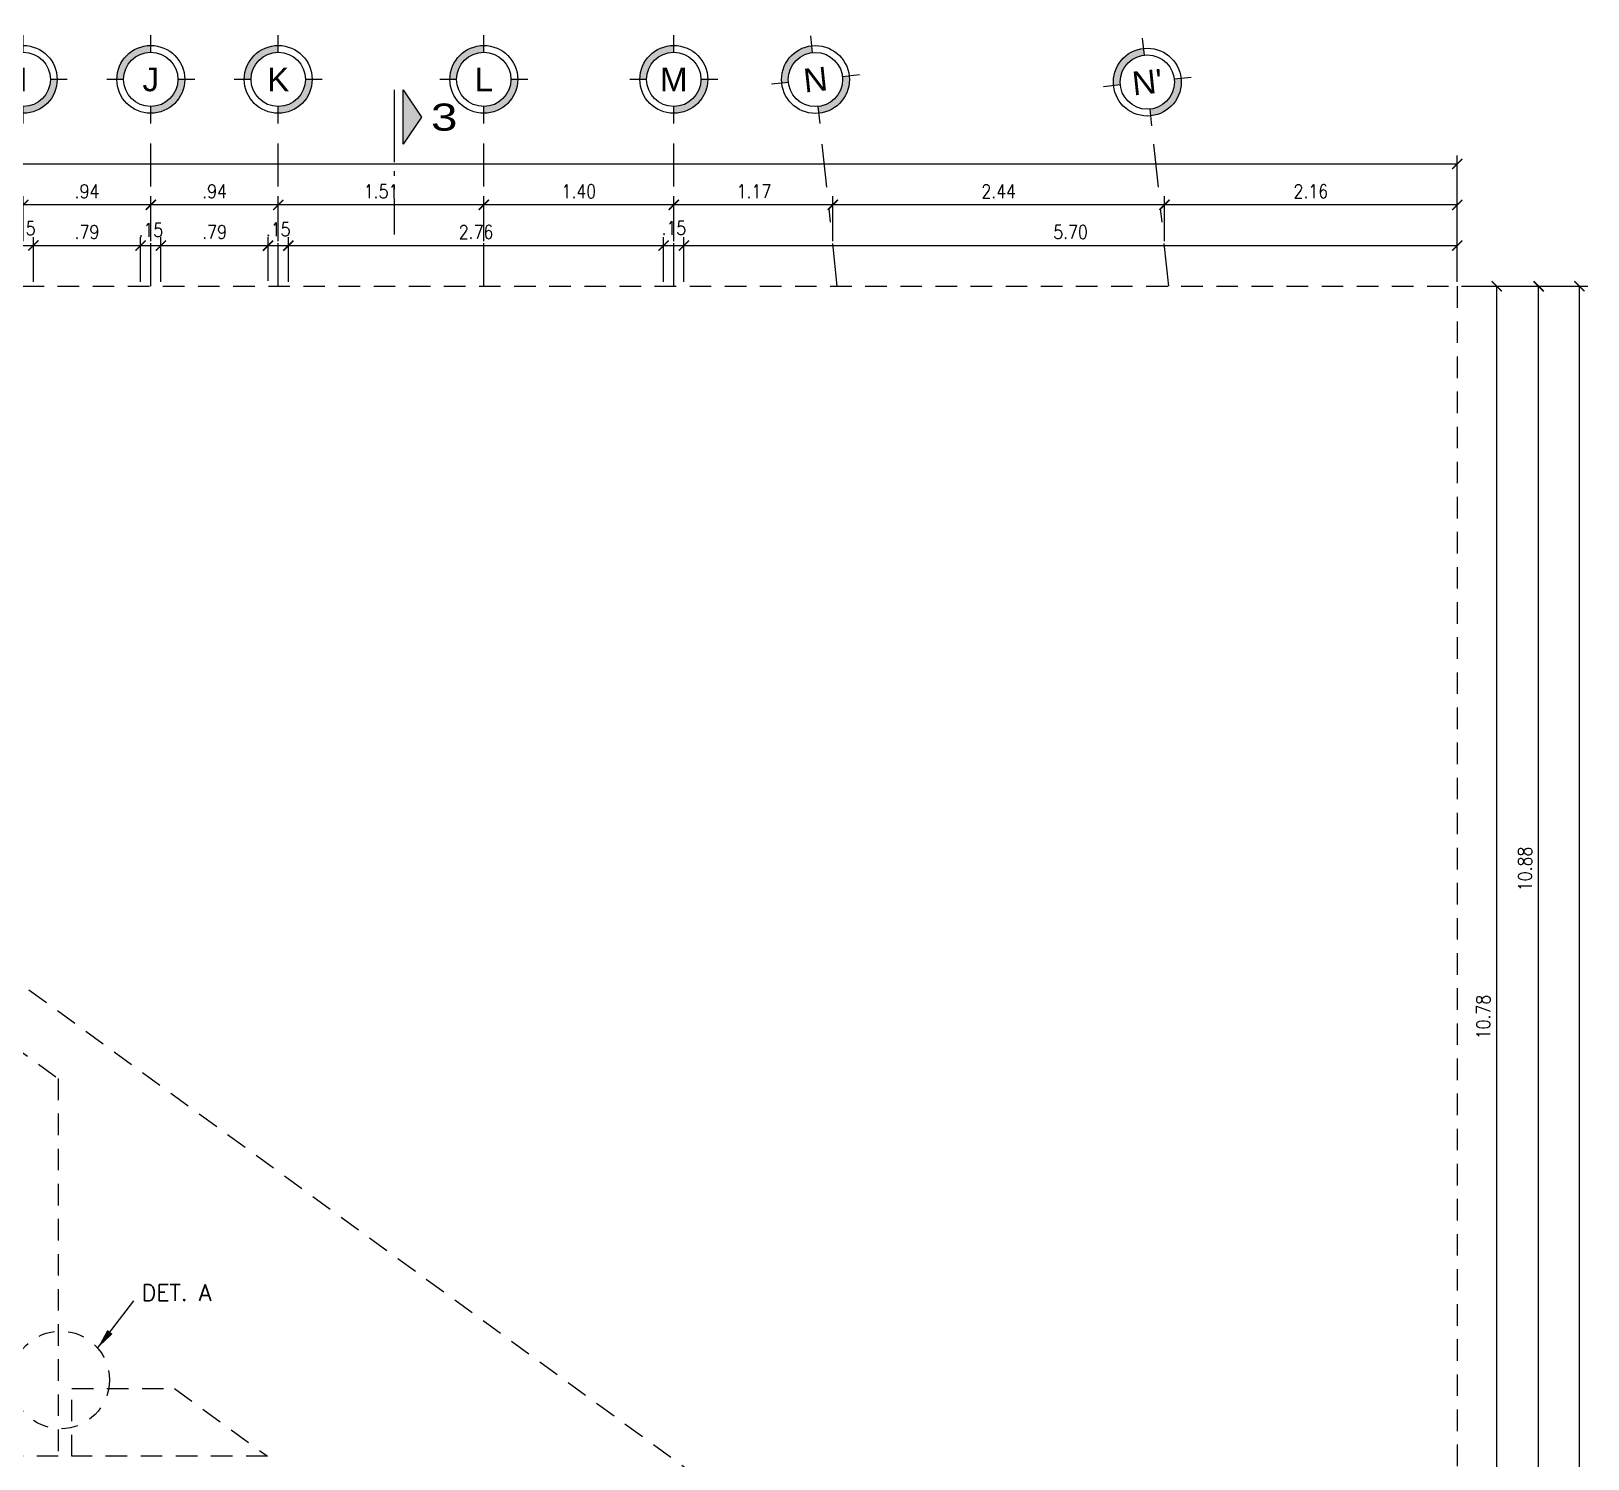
# Model space of a CAD drawing. Header units: millimetres. Extents: x -2.2 to 45.5, y -6.4 to 21.6.
# Drawn here: x 15.25 to 26.72, y 11.03 to 21.55 of the extents above; entities that cross this region are included whole.
import ezdxf
from ezdxf.enums import TextEntityAlignment as Align

# ---------------------------------------------------------------- set-up
doc = ezdxf.new("R2010")
doc.units = ezdxf.units.MM
doc.header["$LTSCALE"] = 0.05
doc.linetypes.add('DASHDOT2', pattern=[12.7, 6.35, -3.175, 0, -3.175])
doc.linetypes.add('HIDDEN2', pattern=[4.7625, 3.175, -1.5875])
for name, color, linetype in [('ACOTADO', 2, 'Continuous'), ('CANT_INVIS', 2, 'HIDDEN2'), ('EJES', 1, 'DASHDOT2'), ('PLANTA BAJA$0$PRETIL', 2, 'HIDDEN2'), ('TXT_IND', 2, 'Continuous')]:
    doc.layers.add(name, color=color, linetype=linetype)
doc.styles.add('ACOTAMIENTOS', font='romans.shx', dxfattribs={"width": 0.85})
doc.styles.add('ARIAL', font='arial.ttf')
doc.styles.get("Standard").update_dxf_attribs({"font": 'romans.shx'})
doc.dimstyles.new('ACOTA_50', dxfattribs={"dimscale": 0.05, "dimtxt": 2, "dimasz": 1.5, "dimexe": 1.25, "dimexo": 0.625, "dimgap": 1, "dimtad": 1, "dimzin": 4, "dimdsep": 46, "dimtxsty": 'ACOTAMIENTOS', "dimblk1": 'ARCHTICK', "dimblk2": 'ARCHTICK', "dimsah": 1, "dimcen": 1.5, "dimclrd": 1, "dimclre": 1, "dimclrt": 256, "dimadec": 0, "dimazin": 0, "dimtfac": 1, "dimtofl": 0, "dimtmove": 2, "dimatfit": 3, "dimfxl": 0, "dimtolj": 1, "dimtzin": 0, "dimarcsym": 0})

# ---------------------------------------------------------------- blocks, each defined once
blk = doc.blocks.new('EJE')
at = {"layer": 'EJES', "linetype": 'Continuous'}
for points in [[(-0.25, 0), (-0.2, 0, -0.414214), (0, 0.2), (0, 0.25, 0.414214)], [(0.25, 0), (0.2, 0, -0.414214), (0, -0.2), (0, -0.25, 0.414214)]]:
    blk.add_hatch(color=256, dxfattribs=at).paths.add_polyline_path(points)
at = {"layer": 'EJES', "color": 1, "linetype": 'Continuous'}
for p, q in [((0, 0.2), (0, 0.325)), ((-0.2, 0), (-0.325, 0)), ((0.325, 0), (0.2, 0)), ((0, -0.325), (0, -0.2))]:
    blk.add_line(p, q, dxfattribs=at)
at = {"layer": 'EJES', "color": 3, "linetype": 'Continuous'}
for radius in [0.25, 0.2]:
    blk.add_circle((0, 0), radius, dxfattribs=at)
at = {"layer": 'EJES', "color": 4, "linetype": 'Continuous', "style": 'ARIAL'}
blk.add_attdef('EJE', text='', height=0.175, dxfattribs=at).set_placement((0, 0), align=Align.MIDDLE_CENTER)
blk = doc.blocks.new('_ARCHTICK')
at = {"color": 0, "linetype": 'ByBlock', "const_width": 0.15}
blk.add_lwpolyline([(-0.5, -0.5), (0.5, 0.5)], dxfattribs=at)
blk = doc.blocks.new('*D29')
at = {"layer": 'ACOTADO', "color": 1, "lineweight": -2}
for p, q in [((23.599, 20.006), (23.599, 20.336)), ((25.756, 20.005), (25.756, 20.336)), ((25.756, 20.273), (23.599, 20.273))]:
    blk.add_line(p, q, dxfattribs=at)
at = {"layer": 'DEFPOINTS', "color": 0}
for p in [(23.599, 20.273), (23.599, 19.975), (25.756, 19.973)]:
    blk.add_point(p, dxfattribs=at)
at = {"layer": 'ACOTADO', "color": 1, "lineweight": -2, "xscale": 0.07500000000000001, "yscale": 0.07500000000000001, "zscale": 0.07500000000000001, "rotation": 180}
blk.add_blockref('_ARCHTICK', (23.599, 20.273), dxfattribs=at)
at = {"layer": 'ACOTADO', "color": 1, "lineweight": -2, "xscale": 0.07500000000000001, "yscale": 0.07500000000000001, "zscale": 0.07500000000000001}
blk.add_blockref('_ARCHTICK', (25.756, 20.273), dxfattribs=at)
at = {"layer": 'ACOTADO', "insert": (24.677, 20.373), "char_height": 0.1, "attachment_point": 5, "style": 'ACOTAMIENTOS'}
blk.add_mtext('\\A1;2.16', dxfattribs=at)
blk = doc.blocks.new('*D30')
at = {"layer": 'ACOTADO', "color": 1, "lineweight": -2}
for p, q in [((21.155, 20.006), (21.155, 20.336)), ((23.599, 20.006), (23.599, 20.336)), ((23.599, 20.273), (21.155, 20.273))]:
    blk.add_line(p, q, dxfattribs=at)
at = {"layer": 'DEFPOINTS', "color": 0}
for p in [(21.155, 20.273), (21.155, 19.975), (23.599, 19.975)]:
    blk.add_point(p, dxfattribs=at)
at = {"layer": 'ACOTADO', "color": 1, "lineweight": -2, "xscale": 0.07500000000000001, "yscale": 0.07500000000000001, "zscale": 0.07500000000000001, "rotation": 180}
blk.add_blockref('_ARCHTICK', (21.155, 20.273), dxfattribs=at)
at = {"layer": 'ACOTADO', "color": 1, "lineweight": -2, "xscale": 0.07500000000000001, "yscale": 0.07500000000000001, "zscale": 0.07500000000000001}
blk.add_blockref('_ARCHTICK', (23.599, 20.273), dxfattribs=at)
at = {"layer": 'ACOTADO', "insert": (22.377, 20.373), "char_height": 0.1, "attachment_point": 5, "style": 'ACOTAMIENTOS'}
blk.add_mtext('\\A1;2.44', dxfattribs=at)
blk = doc.blocks.new('*D31')
at = {"layer": 'ACOTADO', "color": 1, "lineweight": -2}
for p, q in [((19.983, 20.005), (19.983, 20.336)), ((21.155, 20.006), (21.155, 20.336)), ((21.155, 20.273), (19.983, 20.273))]:
    blk.add_line(p, q, dxfattribs=at)
at = {"layer": 'DEFPOINTS', "color": 0}
for p in [(19.983, 20.273), (19.983, 19.973), (21.155, 19.975)]:
    blk.add_point(p, dxfattribs=at)
at = {"layer": 'ACOTADO', "color": 1, "lineweight": -2, "xscale": 0.07500000000000001, "yscale": 0.07500000000000001, "zscale": 0.07500000000000001, "rotation": 180}
blk.add_blockref('_ARCHTICK', (19.983, 20.273), dxfattribs=at)
at = {"layer": 'ACOTADO', "color": 1, "lineweight": -2, "xscale": 0.07500000000000001, "yscale": 0.07500000000000001, "zscale": 0.07500000000000001}
blk.add_blockref('_ARCHTICK', (21.155, 20.273), dxfattribs=at)
at = {"layer": 'ACOTADO', "insert": (20.574, 20.373), "char_height": 0.1, "attachment_point": 5, "style": 'ACOTAMIENTOS'}
blk.add_mtext('\\A1;1.17', dxfattribs=at)
blk = doc.blocks.new('*D32')
at = {"layer": 'ACOTADO', "color": 1, "lineweight": -2}
for p, q in [((18.583, 20.005), (18.583, 20.336)), ((19.983, 20.005), (19.983, 20.336)), ((19.983, 20.273), (18.583, 20.273))]:
    blk.add_line(p, q, dxfattribs=at)
at = {"layer": 'DEFPOINTS', "color": 0}
for p in [(18.583, 20.273), (18.583, 19.973), (19.983, 19.973)]:
    blk.add_point(p, dxfattribs=at)
at = {"layer": 'ACOTADO', "color": 1, "lineweight": -2, "xscale": 0.07500000000000001, "yscale": 0.07500000000000001, "zscale": 0.07500000000000001, "rotation": 180}
blk.add_blockref('_ARCHTICK', (18.583, 20.273), dxfattribs=at)
at = {"layer": 'ACOTADO', "color": 1, "lineweight": -2, "xscale": 0.07500000000000001, "yscale": 0.07500000000000001, "zscale": 0.07500000000000001}
blk.add_blockref('_ARCHTICK', (19.983, 20.273), dxfattribs=at)
at = {"layer": 'ACOTADO', "insert": (19.283, 20.373), "char_height": 0.1, "attachment_point": 5, "style": 'ACOTAMIENTOS'}
blk.add_mtext('\\A1;1.40', dxfattribs=at)
blk = doc.blocks.new('*D33')
at = {"layer": 'ACOTADO', "color": 1, "lineweight": -2}
for p, q in [((17.068, 20.005), (17.068, 20.336)), ((18.583, 20.005), (18.583, 20.336)), ((18.583, 20.273), (17.068, 20.273))]:
    blk.add_line(p, q, dxfattribs=at)
at = {"layer": 'DEFPOINTS', "color": 0}
for p in [(17.068, 20.273), (17.068, 19.973), (18.583, 19.973)]:
    blk.add_point(p, dxfattribs=at)
at = {"layer": 'ACOTADO', "color": 1, "lineweight": -2, "xscale": 0.07500000000000001, "yscale": 0.07500000000000001, "zscale": 0.07500000000000001, "rotation": 180}
blk.add_blockref('_ARCHTICK', (17.068, 20.273), dxfattribs=at)
at = {"layer": 'ACOTADO', "color": 1, "lineweight": -2, "xscale": 0.07500000000000001, "yscale": 0.07500000000000001, "zscale": 0.07500000000000001}
blk.add_blockref('_ARCHTICK', (18.583, 20.273), dxfattribs=at)
at = {"layer": 'ACOTADO', "insert": (17.826, 20.373), "char_height": 0.1, "attachment_point": 5, "style": 'ACOTAMIENTOS'}
blk.add_mtext('\\A1;1.51', dxfattribs=at)
blk = doc.blocks.new('*D34')
at = {"layer": 'ACOTADO', "color": 1, "lineweight": -2}
for p, q in [((16.129, 20.005), (16.129, 20.336)), ((17.068, 20.005), (17.068, 20.336)), ((17.068, 20.273), (16.129, 20.273))]:
    blk.add_line(p, q, dxfattribs=at)
at = {"layer": 'DEFPOINTS', "color": 0}
for p in [(16.129, 20.273), (16.129, 19.973), (17.068, 19.973)]:
    blk.add_point(p, dxfattribs=at)
at = {"layer": 'ACOTADO', "color": 1, "lineweight": -2, "xscale": 0.07500000000000001, "yscale": 0.07500000000000001, "zscale": 0.07500000000000001, "rotation": 180}
blk.add_blockref('_ARCHTICK', (16.129, 20.273), dxfattribs=at)
at = {"layer": 'ACOTADO', "color": 1, "lineweight": -2, "xscale": 0.07500000000000001, "yscale": 0.07500000000000001, "zscale": 0.07500000000000001}
blk.add_blockref('_ARCHTICK', (17.068, 20.273), dxfattribs=at)
at = {"layer": 'ACOTADO', "insert": (16.599, 20.373), "char_height": 0.1, "attachment_point": 5, "style": 'ACOTAMIENTOS'}
blk.add_mtext('\\A1;.94', dxfattribs=at)
blk = doc.blocks.new('*D35')
at = {"layer": 'ACOTADO', "color": 1, "lineweight": -2}
for p, q in [((15.189, 20.005), (15.189, 20.336)), ((16.129, 20.005), (16.129, 20.336)), ((16.129, 20.273), (15.189, 20.273))]:
    blk.add_line(p, q, dxfattribs=at)
at = {"layer": 'DEFPOINTS', "color": 0}
for p in [(15.189, 20.273), (15.189, 19.973), (16.129, 19.973)]:
    blk.add_point(p, dxfattribs=at)
at = {"layer": 'ACOTADO', "color": 1, "lineweight": -2, "xscale": 0.07500000000000001, "yscale": 0.07500000000000001, "zscale": 0.07500000000000001, "rotation": 180}
blk.add_blockref('_ARCHTICK', (15.189, 20.273), dxfattribs=at)
at = {"layer": 'ACOTADO', "color": 1, "lineweight": -2, "xscale": 0.07500000000000001, "yscale": 0.07500000000000001, "zscale": 0.07500000000000001}
blk.add_blockref('_ARCHTICK', (16.129, 20.273), dxfattribs=at)
at = {"layer": 'ACOTADO', "insert": (15.659, 20.373), "char_height": 0.1, "attachment_point": 5, "style": 'ACOTAMIENTOS'}
blk.add_mtext('\\A1;.94', dxfattribs=at)
blk = doc.blocks.new('*D55')
at = {"layer": 'ACOTADO', "color": 1, "lineweight": -2}
for p, q in [((-0.341, 20.306), (-0.341, 20.638)), ((-0.341, 20.575), (25.756, 20.575)), ((25.756, 20.305), (25.756, 20.638))]:
    blk.add_line(p, q, dxfattribs=at)
at = {"layer": 'DEFPOINTS', "color": 0}
for p in [(25.756, 20.575), (-0.341, 20.275), (25.756, 20.273)]:
    blk.add_point(p, dxfattribs=at)
at = {"layer": 'ACOTADO', "color": 1, "lineweight": -2, "xscale": 0.07500000000000001, "yscale": 0.07500000000000001, "zscale": 0.07500000000000001, "rotation": 180}
blk.add_blockref('_ARCHTICK', (-0.341, 20.575), dxfattribs=at)
at = {"layer": 'ACOTADO', "color": 1, "lineweight": -2, "xscale": 0.07500000000000001, "yscale": 0.07500000000000001, "zscale": 0.07500000000000001}
blk.add_blockref('_ARCHTICK', (25.756, 20.575), dxfattribs=at)
at = {"layer": 'ACOTADO', "insert": (13.118, 20.698), "char_height": 0.1, "attachment_point": 5, "style": 'ACOTAMIENTOS'}
blk.add_mtext('\\A1;26.10', dxfattribs=at)
blk = doc.blocks.new('*D58')
at = {"layer": 'ACOTADO', "color": 1, "lineweight": -2}
for p, q in [((26.387, 19.673), (26.719, 19.673)), ((26.656, -0.075), (26.656, 19.673)), ((26.387, -0.075), (26.719, -0.075))]:
    blk.add_line(p, q, dxfattribs=at)
at = {"layer": 'DEFPOINTS', "color": 0}
for p in [(26.356, 19.673), (26.656, 19.673), (26.356, -0.075)]:
    blk.add_point(p, dxfattribs=at)
at = {"layer": 'ACOTADO', "color": 1, "lineweight": -2, "xscale": 0.07500000000000001, "yscale": 0.07500000000000001, "zscale": 0.07500000000000001}
for p, rotation in [((26.656, 19.673), 90), ((26.656, -0.075), 270)]:
    blk.add_blockref('_ARCHTICK', p, dxfattribs=dict(at, rotation=rotation))
at = {"layer": 'ACOTADO', "insert": (26.556, 3.868), "char_height": 0.1, "attachment_point": 5, "rotation": 90, "style": 'ACOTAMIENTOS'}
blk.add_mtext('\\A1;19.75', dxfattribs=at)
blk = doc.blocks.new('*D76')
at = {"layer": 'ACOTADO', "color": 1, "lineweight": -2}
for p, q in [((26.087, 19.673), (26.419, 19.673)), ((26.356, 8.79), (26.356, 19.673)), ((26.087, 8.79), (26.419, 8.79))]:
    blk.add_line(p, q, dxfattribs=at)
at = {"layer": 'DEFPOINTS', "color": 0}
for p in [(26.056, 19.673), (26.356, 19.673), (26.056, 8.79)]:
    blk.add_point(p, dxfattribs=at)
at = {"layer": 'ACOTADO', "color": 1, "lineweight": -2, "xscale": 0.07500000000000001, "yscale": 0.07500000000000001, "zscale": 0.07500000000000001}
for p, rotation in [((26.356, 19.673), 90), ((26.356, 8.79), 270)]:
    blk.add_blockref('_ARCHTICK', p, dxfattribs=dict(at, rotation=rotation))
at = {"layer": 'ACOTADO', "insert": (26.256, 15.378), "char_height": 0.1, "attachment_point": 5, "rotation": 90, "style": 'ACOTAMIENTOS'}
blk.add_mtext('\\A1;10.88', dxfattribs=at)
blk = doc.blocks.new('CORTE')
at = {"layer": 'TXT_IND'}
blk.add_hatch(color=7, dxfattribs=at).paths.add_polyline_path([(-0.8, 0.05), (-0.5, 0.05), (-0.65, 0.15)])
at = {"layer": 'TXT_IND', "color": 7}
for p, q in [((-0.8, 0), (-0.4, 0)), ((-0.35, 0), (-0.325, 0)), ((-0.275, 0), (-0.25, 0)), ((-0.2, 0), (0, 0))]:
    blk.add_line(p, q, dxfattribs=at)
blk.add_lwpolyline([(-0.8, 0.05), (-0.65, 0.15), (-0.5, 0.05)], close=True, dxfattribs=at)
at = {"layer": 'TXT_IND', "color": 7, "style": 'ARIAL', "text_generation_flag": 6, "width": 1.25}
blk.add_attdef('1', text='', height=0.15, rotation=180, dxfattribs=at).set_placement((-0.65, 0.275), align=Align.MIDDLE_CENTER)
blk = doc.blocks.new('*D239')
at = {"layer": 'ACOTADO', "color": 1, "lineweight": -2}
for p, q in [((15.114, 19.705), (15.114, 20.036)), ((15.114, 19.974), (15.264, 19.974)), ((15.264, 19.705), (15.264, 20.036))]:
    blk.add_line(p, q, dxfattribs=at)
at = {"layer": 'DEFPOINTS', "color": 0}
for p in [(15.264, 19.974), (15.114, 19.674), (15.264, 19.674)]:
    blk.add_point(p, dxfattribs=at)
at = {"layer": 'ACOTADO', "color": 1, "lineweight": -2, "xscale": 0.07500000000000001, "yscale": 0.07500000000000001, "zscale": 0.07500000000000001}
for p, rotation in [((15.114, 19.974), 179.9958049277288), ((15.264, 19.974), 359.9958049277288)]:
    blk.add_blockref('_ARCHTICK', p, dxfattribs=dict(at, rotation=rotation))
at = {"layer": 'ACOTADO', "insert": (15.189, 20.1), "char_height": 0.1, "attachment_point": 5, "rotation": 359.9958, "style": 'ACOTAMIENTOS'}
blk.add_mtext('\\A1;.15', dxfattribs=at)
blk = doc.blocks.new('*D240')
at = {"layer": 'ACOTADO', "color": 1, "lineweight": -2}
for p, q in [((15.264, 19.705), (15.264, 20.036)), ((15.264, 19.974), (16.054, 19.973)), ((16.054, 19.705), (16.054, 20.036))]:
    blk.add_line(p, q, dxfattribs=at)
at = {"layer": 'DEFPOINTS', "color": 0}
for p in [(16.054, 19.973), (15.264, 19.674), (16.054, 19.674)]:
    blk.add_point(p, dxfattribs=at)
at = {"layer": 'ACOTADO', "color": 1, "lineweight": -2, "xscale": 0.07500000000000001, "yscale": 0.07500000000000001, "zscale": 0.07500000000000001}
for p, rotation in [((15.264, 19.974), 179.9958049277288), ((16.054, 19.973), 359.9958049277288)]:
    blk.add_blockref('_ARCHTICK', p, dxfattribs=dict(at, rotation=rotation))
at = {"layer": 'ACOTADO', "insert": (15.659, 20.073), "char_height": 0.1, "attachment_point": 5, "rotation": 359.9958, "style": 'ACOTAMIENTOS'}
blk.add_mtext('\\A1;.79', dxfattribs=at)
blk = doc.blocks.new('*D241')
at = {"layer": 'ACOTADO', "color": 1, "lineweight": -2}
for p, q in [((16.054, 19.705), (16.054, 20.036)), ((16.054, 19.973), (16.204, 19.973)), ((16.204, 19.705), (16.204, 20.036))]:
    blk.add_line(p, q, dxfattribs=at)
at = {"layer": 'DEFPOINTS', "color": 0}
for p in [(16.204, 19.973), (16.054, 19.674), (16.204, 19.674)]:
    blk.add_point(p, dxfattribs=at)
at = {"layer": 'ACOTADO', "color": 1, "lineweight": -2, "xscale": 0.07500000000000001, "yscale": 0.07500000000000001, "zscale": 0.07500000000000001}
for p, rotation in [((16.054, 19.973), 179.9958049277288), ((16.204, 19.973), 359.9958049277288)]:
    blk.add_blockref('_ARCHTICK', p, dxfattribs=dict(at, rotation=rotation))
at = {"layer": 'ACOTADO', "insert": (16.129, 20.087), "char_height": 0.1, "attachment_point": 5, "rotation": 359.9958, "style": 'ACOTAMIENTOS'}
blk.add_mtext('\\A1;.15', dxfattribs=at)
blk = doc.blocks.new('*D242')
at = {"layer": 'ACOTADO', "color": 1, "lineweight": -2}
for p, q in [((16.204, 19.705), (16.204, 20.036)), ((16.204, 19.973), (16.993, 19.973)), ((16.993, 19.712), (16.993, 20.036))]:
    blk.add_line(p, q, dxfattribs=at)
at = {"layer": 'DEFPOINTS', "color": 0}
for p in [(16.993, 19.973), (16.204, 19.674), (16.993, 19.681)]:
    blk.add_point(p, dxfattribs=at)
at = {"layer": 'ACOTADO', "color": 1, "lineweight": -2, "xscale": 0.07500000000000001, "yscale": 0.07500000000000001, "zscale": 0.07500000000000001}
for p, rotation in [((16.204, 19.973), 179.9958049277288), ((16.993, 19.973), 359.9958049277288)]:
    blk.add_blockref('_ARCHTICK', p, dxfattribs=dict(at, rotation=rotation))
at = {"layer": 'ACOTADO', "insert": (16.599, 20.073), "char_height": 0.1, "attachment_point": 5, "rotation": 359.9958, "style": 'ACOTAMIENTOS'}
blk.add_mtext('\\A1;.79', dxfattribs=at)
blk = doc.blocks.new('*D243')
at = {"layer": 'ACOTADO', "color": 1, "lineweight": -2}
for p, q in [((16.993, 19.712), (16.993, 20.036)), ((16.993, 19.973), (17.143, 19.973)), ((17.143, 19.705), (17.143, 20.036))]:
    blk.add_line(p, q, dxfattribs=at)
at = {"layer": 'DEFPOINTS', "color": 0}
for p in [(17.143, 19.973), (16.993, 19.681), (17.143, 19.674)]:
    blk.add_point(p, dxfattribs=at)
at = {"layer": 'ACOTADO', "color": 1, "lineweight": -2, "xscale": 0.07500000000000001, "yscale": 0.07500000000000001, "zscale": 0.07500000000000001}
for p, rotation in [((16.993, 19.973), 179.9958049277288), ((17.143, 19.973), 359.9958049277288)]:
    blk.add_blockref('_ARCHTICK', p, dxfattribs=dict(at, rotation=rotation))
at = {"layer": 'ACOTADO', "insert": (17.068, 20.093), "char_height": 0.1, "attachment_point": 5, "rotation": 359.9958, "style": 'ACOTAMIENTOS'}
blk.add_mtext('\\A1;.15', dxfattribs=at)
blk = doc.blocks.new('*D244')
at = {"layer": 'ACOTADO', "color": 1, "lineweight": -2}
for p, q in [((17.143, 19.705), (17.143, 20.036)), ((17.143, 19.973), (19.908, 19.973)), ((19.908, 19.705), (19.908, 20.036))]:
    blk.add_line(p, q, dxfattribs=at)
at = {"layer": 'DEFPOINTS', "color": 0}
for p in [(19.908, 19.973), (17.143, 19.674), (19.908, 19.674)]:
    blk.add_point(p, dxfattribs=at)
at = {"layer": 'ACOTADO', "color": 1, "lineweight": -2, "xscale": 0.07500000000000001, "yscale": 0.07500000000000001, "zscale": 0.07500000000000001}
for p, rotation in [((17.143, 19.973), 179.9958049277288), ((19.908, 19.973), 359.9958049277288)]:
    blk.add_blockref('_ARCHTICK', p, dxfattribs=dict(at, rotation=rotation))
at = {"layer": 'ACOTADO', "insert": (18.526, 20.073), "char_height": 0.1, "attachment_point": 5, "rotation": 359.9958, "style": 'ACOTAMIENTOS'}
blk.add_mtext('\\A1;2.76', dxfattribs=at)
blk = doc.blocks.new('*D245')
at = {"layer": 'ACOTADO', "color": 1, "lineweight": -2}
for p, q in [((19.908, 19.705), (19.908, 20.036)), ((19.908, 19.973), (20.058, 19.973)), ((20.058, 19.705), (20.058, 20.036))]:
    blk.add_line(p, q, dxfattribs=at)
at = {"layer": 'DEFPOINTS', "color": 0}
for p in [(20.058, 19.973), (19.908, 19.674), (20.058, 19.674)]:
    blk.add_point(p, dxfattribs=at)
at = {"layer": 'ACOTADO', "color": 1, "lineweight": -2, "xscale": 0.07500000000000001, "yscale": 0.07500000000000001, "zscale": 0.07500000000000001}
for p, rotation in [((19.908, 19.973), 179.9958049277288), ((20.058, 19.973), 359.9958049277288)]:
    blk.add_blockref('_ARCHTICK', p, dxfattribs=dict(at, rotation=rotation))
at = {"layer": 'ACOTADO', "insert": (19.983, 20.102), "char_height": 0.1, "attachment_point": 5, "rotation": 359.9958, "style": 'ACOTAMIENTOS'}
blk.add_mtext('\\A1;.15', dxfattribs=at)
blk = doc.blocks.new('*D246')
at = {"layer": 'ACOTADO', "color": 1, "lineweight": -2}
for p, q in [((20.058, 19.705), (20.058, 20.036)), ((20.058, 19.973), (25.756, 19.973)), ((25.756, 19.705), (25.756, 20.035))]:
    blk.add_line(p, q, dxfattribs=at)
at = {"layer": 'DEFPOINTS', "color": 0}
for p in [(25.756, 19.973), (20.058, 19.674), (25.756, 19.673)]:
    blk.add_point(p, dxfattribs=at)
at = {"layer": 'ACOTADO', "color": 1, "lineweight": -2, "xscale": 0.07500000000000001, "yscale": 0.07500000000000001, "zscale": 0.07500000000000001}
for p, rotation in [((20.058, 19.973), 179.9958049277288), ((25.756, 19.973), 359.9958049277288)]:
    blk.add_blockref('_ARCHTICK', p, dxfattribs=dict(at, rotation=rotation))
at = {"layer": 'ACOTADO', "insert": (22.907, 20.073), "char_height": 0.1, "attachment_point": 5, "rotation": 359.9958, "style": 'ACOTAMIENTOS'}
blk.add_mtext('\\A1;5.70', dxfattribs=at)
blk = doc.blocks.new('*D260')
at = {"layer": 'ACOTADO', "color": 1, "lineweight": -2}
for p, q in [((25.787, 19.673), (26.111, 19.673)), ((26.048, 8.898), (26.048, 19.673)), ((25.787, 8.898), (26.111, 8.898))]:
    blk.add_line(p, q, dxfattribs=at)
at = {"layer": 'DEFPOINTS', "color": 0}
for p in [(25.756, 19.673), (26.048, 19.673), (25.756, 8.898)]:
    blk.add_point(p, dxfattribs=at)
at = {"layer": 'ACOTADO', "color": 1, "lineweight": -2, "xscale": 0.07500000000000001, "yscale": 0.07500000000000001, "zscale": 0.07500000000000001}
for p, rotation in [((26.048, 19.673), 90), ((26.048, 8.898), 270)]:
    blk.add_blockref('_ARCHTICK', p, dxfattribs=dict(at, rotation=rotation))
at = {"layer": 'ACOTADO', "insert": (25.948, 14.286), "char_height": 0.1, "attachment_point": 5, "rotation": 90, "style": 'ACOTAMIENTOS'}
blk.add_mtext('\\A1;10.78', dxfattribs=at)
blk = doc.blocks.new('PLANTA BAJA')
at = {"layer": 'PLANTA BAJA$0$PRETIL'}
for p, q in [((24.98, 7.382), (8.207, 19.602)), ((14.882, 14.244), (15.447, 13.833)), ((15.447, 13.833), (15.447, 11.048)), ((15.547, 11.548), (16.303, 11.548)), ((15.547, 11.048), (15.547, 11.548)), ((16.303, 11.548), (16.99, 11.048)), ((15.447, 11.048), (14.882, 11.048)), ((16.99, 11.048), (15.547, 11.048))]:
    blk.add_line(p, q, dxfattribs=at)
blk = doc.blocks.new('DET')
at = {"layer": 'TXT_IND', "color": 1, "linetype": 'HIDDEN2', "ltscale": 0.75}
blk.add_circle((0, 0), 0.36, dxfattribs=at)
at = {"layer": 'TXT_IND', "color": 4, "text_generation_flag": 6, "width": 1.25}
blk.add_attdef('DET. E', text='', height=0.17, rotation=180, dxfattribs=at).set_placement((-0.541, -0.583), align=Align.TOP_RIGHT)
at = {"layer": 'TXT_IND', "color": 1}
blk.add_leader([(-0.273, -0.235), (-0.541, -0.583)], dimstyle='ACOTA_50', override={"dimasz": 3, "dimgap": 1, "dimtad": 0}, dxfattribs=at)

msp = doc.modelspace()

# ---------------------------------------------------------------- linework, layer by layer
at = {"layer": 'CANT_INVIS', "color": 6}
msp.add_lwpolyline([(-0.341, 8.9), (-0.341, 19.675), (25.756, 19.673), (25.756, -0.075)], dxfattribs=at)
at = {"layer": 'EJES'}
for p, q in [((16.129, 19.673), (16.129, 20.873)), ((17.068, 19.673), (17.068, 20.873)), ((18.583, 19.673), (18.583, 20.873)), ((19.983, 19.673), (19.983, 20.873)), ((21.187, 19.673), (21.061, 20.873)), ((23.631, 19.673), (23.504, 20.873))]:
    msp.add_line(p, q, dxfattribs=at)

# ---------------------------------------------------------------- block references
msp.add_blockref('PLANTA BAJA', (0, 0))
for p, values in [((15.189, 21.198), {'EJE': 'I'}), ((16.129, 21.198), {'EJE': 'J'}), ((17.068, 21.198), {'EJE': 'K'}), ((18.583, 21.198), {'EJE': 'L'}), ((19.983, 21.198), {'EJE': 'M'})]:
    msp.add_blockref('EJE', p, dxfattribs=at).add_auto_attribs(values)
for p, rotation, values in [((21.027, 21.197), 5.999999999999479, {'EJE': 'N'}), ((23.472, 21.178), 5.999999999999237, {'EJE': "N'"})]:
    msp.add_blockref('EJE', p, dxfattribs=dict(at, rotation=rotation)).add_auto_attribs(values)
at = {"layer": 'TXT_IND'}
ref = msp.add_blockref('CORTE', (17.923, 20.054), dxfattribs=dict(at, xscale=1.3333, yscale=1.3333, zscale=1.3333, rotation=270))
ref.add_attrib('1', '3', dxfattribs={"color": 7, "height": 0.2, "rotation": 180, "style": 'ARIAL', "text_generation_flag": 6, "width": 1.25}).set_placement((18.291, 20.92), align=Align.MIDDLE_CENTER)
ref = msp.add_blockref('DET', (15.464, 11.611), dxfattribs=dict(at, rotation=180))
ref.add_attrib('DET. E', 'DET. A', dxfattribs={"color": 4, "height": 0.12}).set_placement((16.576, 12.314), align=Align.TOP_RIGHT)

# ---------------------------------------------------------------- dimensions: what is measured, and where the dimension line sits
at = {"layer": 'ACOTADO'}
for base, p1, p2, picture, middle in [((25.756, 20.575), (-0.341, 20.275), (25.756, 20.273), '*D55', (13.118, 20.698)), ((19.983, 20.273), (21.155, 19.975), (19.983, 19.973), '*D31', (20.574, 20.373))]:
    dim = msp.add_linear_dim(base=base, p1=p1, p2=p2, dimstyle='ACOTA_50', dxfattribs=at)
    dim.commit()
    dim.dimension.update_dxf_attribs({"geometry": picture, "text_midpoint": middle, "dimtype": 160})
for base, p1, p2, picture, middle in [((15.189, 20.273), (16.129, 19.973), (15.189, 19.973), '*D35', (15.659, 20.373)), ((16.129, 20.273), (17.068, 19.973), (16.129, 19.973), '*D34', (16.599, 20.373)), ((17.0684, 20.2733), (18.5827, 19.9733), (17.0684, 19.9733), '*D33', (17.8256, 20.3733)), ((18.583, 20.273), (19.983, 19.973), (18.583, 19.973), '*D32', (19.283, 20.373)), ((21.155, 20.273), (23.599, 19.975), (21.155, 19.975), '*D30', (22.377, 20.373)), ((23.599, 20.273), (25.756, 19.973), (23.599, 19.975), '*D29', (24.677, 20.373))]:
    dim = msp.add_linear_dim(base=base, p1=p1, p2=p2, dimstyle='ACOTA_50', dxfattribs=at)
    dim.commit()
    dim.dimension.update_dxf_attribs({"geometry": picture, "text_midpoint": middle})
at = {"layer": 'ACOTADO', "color": 1}
for base, p1, p2, picture, middle in [((15.264, 19.974), (15.114, 19.674), (15.264, 19.674), '*D239', (15.189, 20.1)), ((16.204, 19.973), (16.054, 19.674), (16.204, 19.674), '*D241', (16.129, 20.087)), ((17.143, 19.973), (16.993, 19.681), (17.143, 19.674), '*D243', (17.068, 20.093)), ((20.058, 19.973), (19.908, 19.674), (20.058, 19.674), '*D245', (19.983, 20.102))]:
    dim = msp.add_linear_dim(base=base, p1=p1, p2=p2, angle=179.9958, dimstyle='ACOTA_50', dxfattribs=at)
    dim.commit()
    dim.dimension.update_dxf_attribs({"geometry": picture, "text_midpoint": middle, "dimtype": 160})
for base, p1, p2, angle, picture, middle in [((16.054, 19.973), (15.264, 19.674), (16.054, 19.674), 179.9958, '*D240', (15.659, 20.073)), ((16.993, 19.973), (16.204, 19.674), (16.993, 19.681), 179.9958, '*D242', (16.599, 20.073)), ((19.908, 19.973), (17.143, 19.674), (19.908, 19.674), 179.9958, '*D244', (18.526, 20.073)), ((25.756, 19.973), (20.058, 19.674), (25.756, 19.673), 179.9958, '*D246', (22.907, 20.073)), ((26.0483, 19.6733), (25.7561, 8.8978), (25.7561, 19.6733), 270, '*D260', (25.9483, 14.2856))]:
    dim = msp.add_linear_dim(base=base, p1=p1, p2=p2, angle=angle, dimstyle='ACOTA_50', dxfattribs=at)
    dim.commit()
    dim.dimension.update_dxf_attribs({"geometry": picture, "text_midpoint": middle})
at = {"layer": 'ACOTADO'}
for base, p1, p2, picture, middle in [((26.356, 19.673), (26.056, 8.79), (26.056, 19.673), '*D76', (26.256, 15.378)), ((26.656, 19.673), (26.356, -0.075), (26.356, 19.673), '*D58', (26.556, 3.868))]:
    dim = msp.add_linear_dim(base=base, p1=p1, p2=p2, angle=90, dimstyle='ACOTA_50', dxfattribs=at)
    dim.commit()
    dim.dimension.update_dxf_attribs({"geometry": picture, "text_midpoint": middle, "dimtype": 160})

doc.saveas('drawing.dxf')
